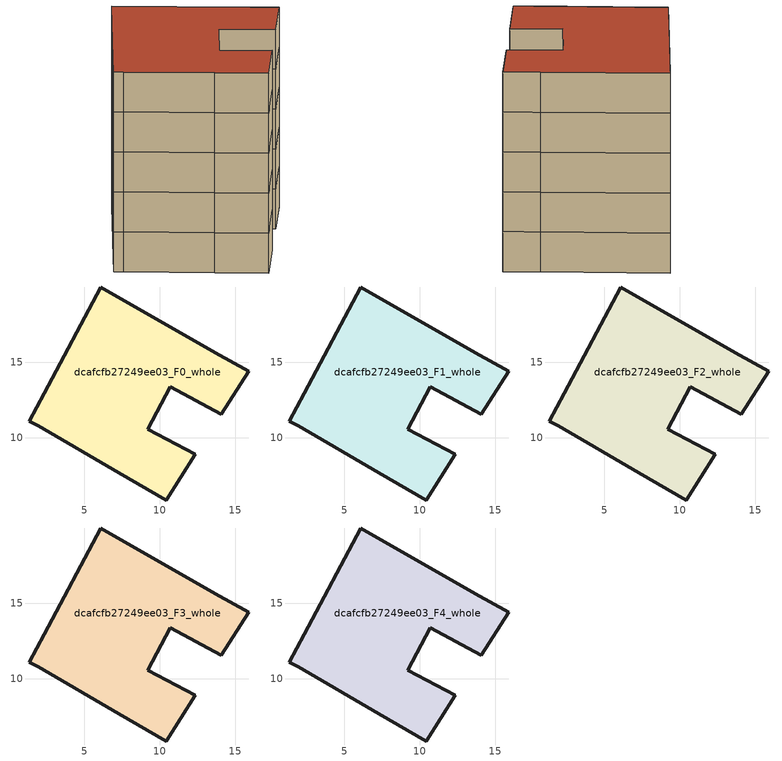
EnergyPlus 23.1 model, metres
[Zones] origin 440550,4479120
dcafcfb27249ee03_F0_whole
 floor ground (EU_floor_Construction): 13.69,15.62 15.88,14.38 14.07,11.56 10.69,13.36 9.19,10.54 12.35,8.88 10.44,5.87 7.28,7.68 1.94,10.78 1.37,11.09 2.35,12.94 6.1,19.98 z0
 wall outside (EU_wall_Construction): 1.94,10.78 7.28,7.68 10.44,5.87 12.35,8.88 9.19,10.54 10.69,13.36 14.07,11.56 15.88,14.38 13.69,15.62 6.1,19.98 2.35,12.94 1.37,11.09 1.94,10.78 z0:3
dcafcfb27249ee03_F1_whole
 floor to dcafcfb27249ee03_F0_whole (EU_floor_Construction): 13.69,15.62 15.88,14.38 14.07,11.56 10.69,13.36 9.19,10.54 12.35,8.88 10.44,5.87 7.28,7.68 1.94,10.78 1.37,11.09 2.35,12.94 6.1,19.98 z3
 wall outside (EU_wall_Construction): 1.94,10.78 7.28,7.68 10.44,5.87 12.35,8.88 9.19,10.54 10.69,13.36 14.07,11.56 15.88,14.38 13.69,15.62 6.1,19.98 2.35,12.94 1.37,11.09 1.94,10.78 z3:6
dcafcfb27249ee03_F2_whole
 floor to dcafcfb27249ee03_F1_whole (EU_floor_Construction): 13.69,15.62 15.88,14.38 14.07,11.56 10.69,13.36 9.19,10.54 12.35,8.88 10.44,5.87 7.28,7.68 1.94,10.78 1.37,11.09 2.35,12.94 6.1,19.98 z6
 wall outside (EU_wall_Construction): 1.94,10.78 7.28,7.68 10.44,5.87 12.35,8.88 9.19,10.54 10.69,13.36 14.07,11.56 15.88,14.38 13.69,15.62 6.1,19.98 2.35,12.94 1.37,11.09 1.94,10.78 z6:9
dcafcfb27249ee03_F3_whole
 floor to dcafcfb27249ee03_F2_whole (EU_floor_Construction): 13.69,15.62 15.88,14.38 14.07,11.56 10.69,13.36 9.19,10.54 12.35,8.88 10.44,5.87 7.28,7.68 1.94,10.78 1.37,11.09 2.35,12.94 6.1,19.98 z9
 wall outside (EU_wall_Construction): 1.94,10.78 7.28,7.68 10.44,5.87 12.35,8.88 9.19,10.54 10.69,13.36 14.07,11.56 15.88,14.38 13.69,15.62 6.1,19.98 2.35,12.94 1.37,11.09 1.94,10.78 z9:12
dcafcfb27249ee03_F4_whole
 floor to dcafcfb27249ee03_F3_whole (EU_floor_Construction): 13.69,15.62 15.88,14.38 14.07,11.56 10.69,13.36 9.19,10.54 12.35,8.88 10.44,5.87 7.28,7.68 1.94,10.78 1.37,11.09 2.35,12.94 6.1,19.98 z12
 wall outside (EU_wall_Construction): 1.94,10.78 7.28,7.68 10.44,5.87 12.35,8.88 9.19,10.54 10.69,13.36 14.07,11.56 15.88,14.38 13.69,15.62 6.1,19.98 2.35,12.94 1.37,11.09 1.94,10.78 z12:15
 roof outside (EU_roof_Construction): 12.35,8.88 9.19,10.54 10.69,13.36 14.07,11.56 15.88,14.38 13.69,15.62 6.1,19.98 2.35,12.94 1.37,11.09 1.94,10.78 7.28,7.68 10.44,5.87 z15
[Building]
EU S2 Campaign: North Axis=0; Terrain=City; Solar Distribution=FullExterior
[Site:Location]
Madrid: Latitude=40.5; Longitude=-3.5; Time Zone=1; Elevation=609
[SizingPeriod:WeatherFileDays]
AnnualSizingPeriod: Begin Month=1; Begin Day of Month=1; End Month=12; End Day of Month=31; Day of Week for Start Day=Monday; Use Weather File Daylight Saving Period=No; Use Weather File Rain and Snow Indicators=No
[MATERIAL]
EU_InternalMass_Material: Roughness=MediumRough; Thickness=0.1; Conductivity=1; Density=1800; Specific Heat=900; Thermal Absorptance=0.9; Solar Absorptance=0.7; Visible Absorptance=0.7
[MATERIAL:NOMASS] Roughness=MediumRough; Thermal Absorptance=0.9; Solar Absorptance=0.7; Visible Absorptance=0.7
Name | Thermal Resistance
EU_wall_NoMass | 0.609216
EU_roof_NoMass | 0.513268
EU_floor_NoMass | 0.568163
[CONSTRUCTION]
EU_wall_Construction: EU_wall_NoMass
EU_roof_Construction: EU_roof_NoMass
EU_floor_Construction: EU_floor_NoMass
EU_InternalMass_Construction: EU_InternalMass_Material
[ZONE] Type=1; Multiplier=1; Ceiling Height=autocalculate; Floor Area=autocalculate; Part of Total Floor Area=Yes
Name | Volume
dcafcfb27249ee03_F0_whole | 292.85
dcafcfb27249ee03_F1_whole; dcafcfb27249ee03_F2_whole; dcafcfb27249ee03_F3_whole; dcafcfb27249ee03_F4_whole | 292.851
[INTERNALMASS] Construction=EU_InternalMass_Construction; Surface Area=97.6169
Name | Zone or ZoneList
dcafcfb27249ee03_F0_whole_EU_InternalMass | dcafcfb27249ee03_F0_whole
dcafcfb27249ee03_F1_whole_EU_InternalMass | dcafcfb27249ee03_F1_whole
dcafcfb27249ee03_F2_whole_EU_InternalMass | dcafcfb27249ee03_F2_whole
dcafcfb27249ee03_F3_whole_EU_InternalMass | dcafcfb27249ee03_F3_whole
dcafcfb27249ee03_F4_whole_EU_InternalMass | dcafcfb27249ee03_F4_whole
[OTHEREQUIPMENT] Fuel Type=Electricity; Design Level Calculation Method=Watts/Area; Power per Zone Floor Area=1; Fraction Latent=0; Fraction Radiant=0; Fraction Lost=0; Carbon Dioxide Generation Rate=0; EndUse Subcategory=EU_Step8_InternalGains
Name | Zone or ZoneList or Space or SpaceList | Schedule
EU_Step8_InternalGain_dcafcfb27249ee03_F0_whole_f000 | dcafcfb27249ee03_F0_whole | EU_Step8_GainSchedule_dcafcfb27249ee03_F0_whole_f000
EU_Step8_InternalGain_dcafcfb27249ee03_F1_whole_f000 | dcafcfb27249ee03_F1_whole | EU_Step8_GainSchedule_dcafcfb27249ee03_F1_whole_f000
EU_Step8_InternalGain_dcafcfb27249ee03_F2_whole_f000 | dcafcfb27249ee03_F2_whole | EU_Step8_GainSchedule_dcafcfb27249ee03_F2_whole_f000
EU_Step8_InternalGain_dcafcfb27249ee03_F3_whole_f000 | dcafcfb27249ee03_F3_whole | EU_Step8_GainSchedule_dcafcfb27249ee03_F3_whole_f000
EU_Step8_InternalGain_dcafcfb27249ee03_F4_whole_f000 | dcafcfb27249ee03_F4_whole | EU_Step8_GainSchedule_dcafcfb27249ee03_F4_whole_f000
[ZONEVENTILATION:DESIGNFLOWRATE] Schedule=EU_AlwaysOn; Design Flow Rate Calculation Method=AirChanges/Hour; Air Changes per Hour=0.752966; Ventilation Type=Natural; Fan Pressure Rise=0; Fan Total Efficiency=1; Constant Term Coefficient=1; Temperature Term Coefficient=0; Velocity Term Coefficient=0; Velocity Squared Term Coefficient=0; Minimum Indoor Temperature=-100; Maximum Indoor Temperature=100; Delta Temperature=-100; Minimum Outdoor Temperature=-100; Maximum Outdoor Temperature=100; Maximum Wind Speed=40
Name | Zone or ZoneList or Space or SpaceList
EU_ConstantAir_dcafcfb27249ee03_F0_whole | dcafcfb27249ee03_F0_whole
EU_ConstantAir_dcafcfb27249ee03_F1_whole | dcafcfb27249ee03_F1_whole
EU_ConstantAir_dcafcfb27249ee03_F2_whole | dcafcfb27249ee03_F2_whole
EU_ConstantAir_dcafcfb27249ee03_F3_whole | dcafcfb27249ee03_F3_whole
EU_ConstantAir_dcafcfb27249ee03_F4_whole | dcafcfb27249ee03_F4_whole
[HVACTEMPLATE:THERMOSTAT] Constant Heating Setpoint=20; Constant Cooling Setpoint=50
EU_HeatOnly_dcafcfb27249ee03_F0_whole; EU_HeatOnly_dcafcfb27249ee03_F1_whole; EU_HeatOnly_dcafcfb27249ee03_F2_whole; EU_HeatOnly_dcafcfb27249ee03_F3_whole; EU_HeatOnly_dcafcfb27249ee03_F4_whole
[HVACTEMPLATE:ZONE:IDEALLOADSAIRSYSTEM] System Availability Schedule=EU_AlwaysOn; Maximum Heating Supply Air Temperature=50; Minimum Cooling Supply Air Temperature=13; Maximum Heating Supply Air Humidity Ratio=0.0156; Minimum Cooling Supply Air Humidity Ratio=0.0077; Heating Limit=NoLimit; Cooling Limit=NoLimit; Heating Availability Schedule=EU_AlwaysOn; Cooling Availability Schedule=EU_CoolingOff; Dehumidification Control Type=ConstantSensibleHeatRatio; Cooling Sensible Heat Ratio=0.7; Dehumidification Setpoint=60; Humidification Control Type=None; Humidification Setpoint=30; Outdoor Air Method=None; Outdoor Air Flow Rate per Person=0.00944; Outdoor Air Flow Rate per Zone Floor Area=0; Outdoor Air Flow Rate per Zone=0; Demand Controlled Ventilation Type=None; Outdoor Air Economizer Type=NoEconomizer; Heat Recovery Type=None; Sensible Heat Recovery Effectiveness=0.7; Latent Heat Recovery Effectiveness=0.65
Name | Template Thermostat
dcafcfb27249ee03_F0_whole | EU_HeatOnly_dcafcfb27249ee03_F0_whole
dcafcfb27249ee03_F1_whole | EU_HeatOnly_dcafcfb27249ee03_F1_whole
dcafcfb27249ee03_F2_whole | EU_HeatOnly_dcafcfb27249ee03_F2_whole
dcafcfb27249ee03_F3_whole | EU_HeatOnly_dcafcfb27249ee03_F3_whole
dcafcfb27249ee03_F4_whole | EU_HeatOnly_dcafcfb27249ee03_F4_whole
[SIZING:ZONE] Zone Cooling Design Supply Air Temperature Input Method=SupplyAirTemperature; Zone Cooling Design Supply Air Temperature=13; Zone Heating Design Supply Air Temperature Input Method=SupplyAirTemperature; Zone Heating Design Supply Air Temperature=50; Zone Cooling Design Supply Air Humidity Ratio=0.008; Zone Heating Design Supply Air Humidity Ratio=0.008; Cooling Design Air Flow Method=DesignDay; Cooling Design Air Flow Rate=0; Cooling Minimum Air Flow per Zone Floor Area=0.000762; Cooling Minimum Air Flow=0; Cooling Minimum Air Flow Fraction=0.2; Heating Design Air Flow Method=DesignDay; Heating Design Air Flow Rate=0; Heating Maximum Air Flow per Zone Floor Area=0.002032; Heating Maximum Air Flow=0.141576; Heating Maximum Air Flow Fraction=0.3; Account for Dedicated Outdoor Air System=No; Dedicated Outdoor Air System Control Strategy=NeutralSupplyAir; Dedicated Outdoor Air Low Setpoint Temperature for Design=autosize; Dedicated Outdoor Air High Setpoint Temperature for Design=autosize; Zone Load Sizing Method=Sensible Load Only No Latent Load; Zone Latent Cooling Design Supply Air Humidity Ratio Input Method=HumidityRatioDifference; Zone Cooling Design Supply Air Humidity Ratio Difference=0.005; Zone Latent Heating Design Supply Air Humidity Ratio Input Method=HumidityRatioDifference; Zone Humidification Design Supply Air Humidity Ratio Difference=0.005
dcafcfb27249ee03_F0_whole; dcafcfb27249ee03_F1_whole; dcafcfb27249ee03_F2_whole; dcafcfb27249ee03_F3_whole; dcafcfb27249ee03_F4_whole
[SCHEDULE:CONSTANT]
Name | Hourly Value
EU_AlwaysOn | 1
EU_CoolingOff | 0
[SCHEDULE:FILE] Column Number=1; Rows to Skip at Top=0; Number of Hours of Data=8760; Column Separator=Comma; Interpolate to Timestep=No; Minutes per Item=60; Adjust Schedule for Daylight Savings=Yes
Name | File
EU_Step8_GainSchedule_dcafcfb27249ee03_F0_whole_f000 | C:\Users\o_iseri\Desktop\OpenUBEM\openubem\outputs\eu_evidence\EU-11\ES-MAD-BERRUGUETE\idfs\dcafcfb27249ee03\dcafcfb27249ee03_F0_whole_f000_gain.csv
EU_Step8_GainSchedule_dcafcfb27249ee03_F1_whole_f000 | C:\Users\o_iseri\Desktop\OpenUBEM\openubem\outputs\eu_evidence\EU-11\ES-MAD-BERRUGUETE\idfs\dcafcfb27249ee03\dcafcfb27249ee03_F1_whole_f000_gain.csv
EU_Step8_GainSchedule_dcafcfb27249ee03_F2_whole_f000 | C:\Users\o_iseri\Desktop\OpenUBEM\openubem\outputs\eu_evidence\EU-11\ES-MAD-BERRUGUETE\idfs\dcafcfb27249ee03\dcafcfb27249ee03_F2_whole_f000_gain.csv
EU_Step8_GainSchedule_dcafcfb27249ee03_F3_whole_f000 | C:\Users\o_iseri\Desktop\OpenUBEM\openubem\outputs\eu_evidence\EU-11\ES-MAD-BERRUGUETE\idfs\dcafcfb27249ee03\dcafcfb27249ee03_F3_whole_f000_gain.csv
EU_Step8_GainSchedule_dcafcfb27249ee03_F4_whole_f000 | C:\Users\o_iseri\Desktop\OpenUBEM\openubem\outputs\eu_evidence\EU-11\ES-MAD-BERRUGUETE\idfs\dcafcfb27249ee03\dcafcfb27249ee03_F4_whole_f000_gain.csv
